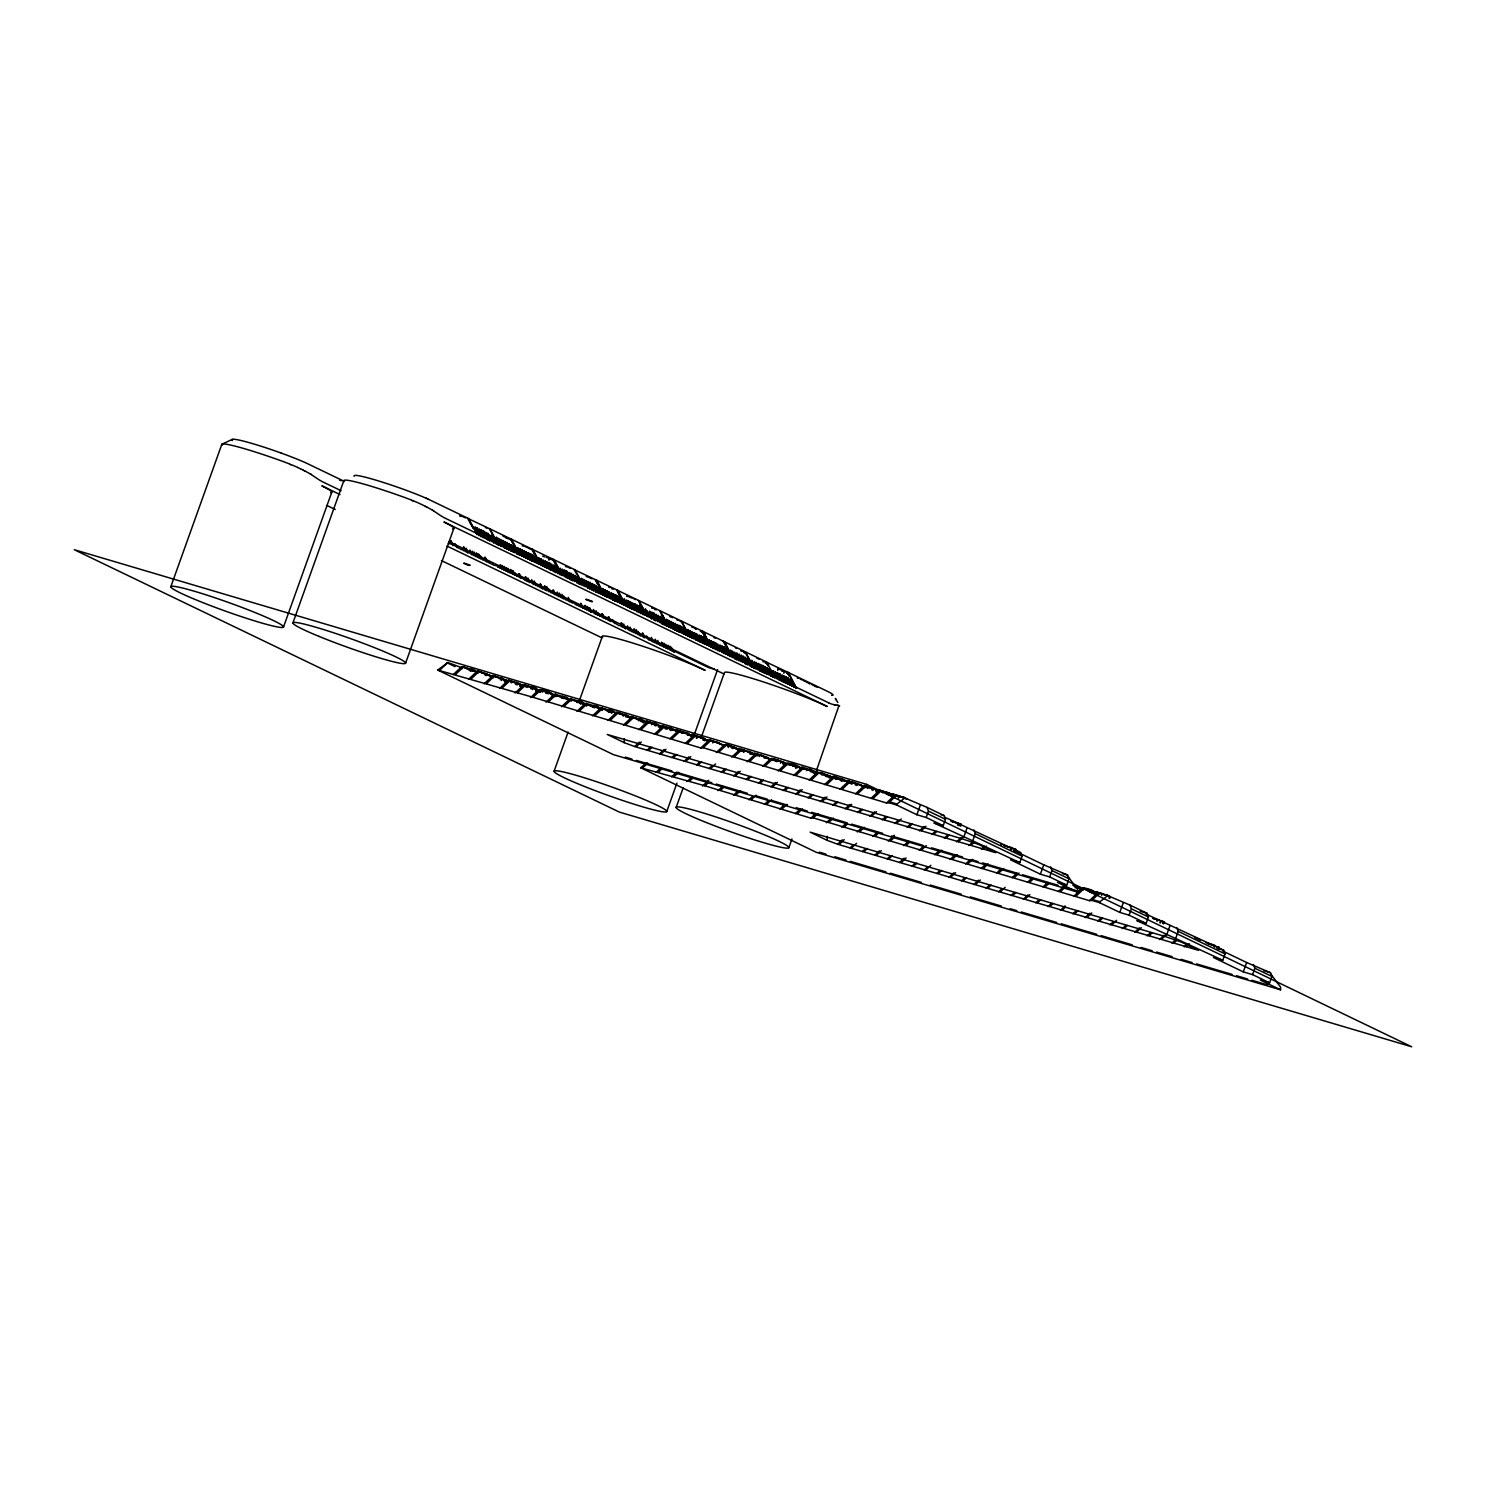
<?xml version="1.0" encoding="UTF-8"?>
<svg xmlns="http://www.w3.org/2000/svg" width="1486" height="1486" viewBox="0 0 1486 1486"><rect width="100%" height="100%" fill="white"/><g stroke="black" fill="none" stroke-linecap="round" stroke-linejoin="round"><path stroke-width="1.5" d="M624.269 742.666L607.235 734.455L961.999 838.754L978.624 844.457L995.676 852.667L634.708 746.548L624.269 742.666L624.324 738.635M827.182 840.352L810.149 832.141L1164.913 936.44L1181.556 942.143L1198.589 950.353L837.64 844.234L827.182 840.352L827.256 836.321M170.834 586.71L221.786 444.425M283.473 627.111A59.83 4.588 19.7 0 0 201.13 593.285A59.83 4.588 19.7 0 0 196.914 600.214A59.83 4.588 19.7 0 0 283.473 627.111L331.768 492.237M292.928 622.875L343.86 480.591M405.585 663.183L453.843 528.403M450.778 540.793L452.951 545.659L451.205 540.997M453.286 544.712L461.477 549.746L461.812 548.817L463.613 550.767L465.638 550.656L465.731 551.808L463.985 547.145M466.065 550.86L467.867 552.829L466.102 548.167M428.042 499.092L428.544 499.333A36.779 2.823 19.7 0 1 430.067 500.058L468.647 518.614L477.099 534.663L477.006 533.511L445.28 518.242A48.481 14.117 50.1 0 1 437.571 513.543L433.243 510.682M474.963 527.084L478.808 535.48L479.569 534.756C479.867 532.118 472.845 526.471 475.39 527.289M469.947 550.006L472.121 554.872L468.201 551.882M480.925 536.502L477.08 528.124L480.925 536.502L481.687 535.777L477.08 528.124M472.492 551.232L474.257 555.894L472.455 553.944M474.201 552.068L475.947 556.711L478.418 556.804L478.511 557.956L476.765 553.294M483.823 536.799L483.061 537.523L479.216 529.146L485.606 538.749L481.353 530.168L484.083 536.576M478.455 554.111L480.647 558.977L478.882 554.315M487.315 539.585L483.47 531.189L487.315 539.585L488.077 538.842L483.47 531.189M480.981 558.03L487.018 562.042L485.272 557.38M490.213 539.864L489.451 540.607L485.606 532.211L491.569 541.628L492.33 540.904C492.646 538.266 485.625 532.62 488.151 533.455M489.693 534.96L494.132 542.854L492.33 540.904M496.175 542.743L496.268 543.876L491.996 535.294L496.175 542.743L494.466 541.926M489.34 528.775L498.386 544.916L489.934 528.867L467.607 518.317L473.272 528.403M496.25 537.338L500.522 545.938L496.25 537.338L497.884 541.777M498.386 538.359L502.212 546.755L502.974 546.031C503.29 543.393 496.268 537.746 498.794 538.564M505.11 547.052L504.348 547.777L500.503 539.399L506.485 548.798L507.246 548.074C507.543 545.436 500.522 539.789 503.067 540.625M462.48 668.607C459.453 662.886 469.65 672.081 474.294 670.892M509.364 549.096L508.602 549.82L504.757 541.443L511.165 551.065L506.893 542.464L508.528 546.904M500.169 564.569L501.934 569.231L501.841 568.079L499.798 568.209L498.014 566.24L497.68 567.169L497.587 566.036L492.98 564.921L493.315 563.993L491.29 564.104L489.488 562.135L489.154 563.083L487.371 561.114M501.878 565.386L504.07 570.252L502.305 565.59M475.334 673.269C479.105 669.146 465.694 667.548 470.208 670.892M504.014 566.407L506.187 571.274L504.441 566.612M513.209 550.935L513.302 552.086L509.029 543.486L513.209 550.935L511.5 550.117M470.765 671.078L471.433 669.202M511.147 544.526L514.992 552.903L515.753 552.179C516.069 549.541 509.048 543.895 511.574 544.73M506.559 567.633L508.323 572.296L506.522 570.345M508.268 568.451L510.014 573.113L512.484 573.206L512.577 574.358L510.831 569.695M517.89 553.201L517.128 553.925L513.283 545.548L519.673 555.151L511.667 539.325L510.2 538.805L519.598 554.018M477.953 673.195L478.622 671.319L477.192 670.892L491.495 675.981L478.622 671.319M512.521 570.513L514.713 575.379L512.949 570.717M520.007 554.222L521.809 556.191L517.537 547.591L519.171 552.03M519.673 548.613L523.945 557.213L520.1 548.817L519.078 549.114M515.048 574.432L521.103 578.444L519.338 573.782M521.79 549.634L526.063 558.234L521.79 549.634L523.425 554.074M485.272 673.288L485.235 675.331M528.106 558.123L528.199 559.256L523.926 550.674L528.106 558.123L526.397 557.306M486.238 675.647L486.906 673.79M530.242 559.145L530.335 560.278L526.063 551.696L530.242 559.145L528.533 558.327M532.787 560.371L532.025 561.095L528.18 552.718L534.588 562.34L530.316 553.739L533.047 560.148M525.301 576.661L527.474 581.528L525.728 576.865M493.426 677.765L494.095 675.907L492.572 675.443L506.967 680.569L500.745 677.857L500.299 679.808M527.864 577.887L529.61 582.549L527.809 580.58M532.452 554.761L536.297 563.157L537.059 562.414C537.356 559.795 530.335 554.129 532.88 554.965M537.059 562.414L538.842 564.383L533.994 556.284M511.667 539.325L532.527 549.374L540.978 565.404L532.954 549.579L531.486 549.058L536.446 557.343M531.691 579.726L533.864 584.592L529.945 581.62M501.506 680.477L502.509 678.433M543.43 565.497L542.669 566.222L538.824 557.844L544.805 567.243L545.566 566.519C545.864 563.881 538.861 558.234 541.387 559.07M534.254 580.97L536 585.633L534.198 583.664M504.571 681.944L505.24 680.068M548.984 560.259L548.798 558.142M547.368 568.488L543.096 559.888M540.625 584.035L542.39 588.697L540.198 583.831M545.213 560.909L549.486 569.51L545.213 560.909L548.39 567.541M551.956 569.602L551.195 570.327L547.35 561.949L553.331 571.348L554.092 570.624C554.389 567.986 547.368 562.34 549.913 563.175M544.47 585.893L546.644 590.759L544.898 586.097M546.588 586.914L548.78 591.781L547.015 587.119M515.456 684.322L516.218 682.445L522.44 685.157L508.045 680.049L517.667 683.188L516.181 682.464M551.603 563.993L555.875 572.574L554.092 570.624M516.998 685.065L517.852 682.947M549.114 590.834L555.17 594.846L553.405 590.183M557.919 572.463L558.012 573.615L553.739 565.014L557.919 572.463L556.21 571.646M555.875 566.036L560.129 574.636L555.875 566.036L557.491 570.475M520.044 686.513L520.732 684.656M532.954 549.579L553.814 559.609L562.265 575.658L554.241 559.813L552.792 559.312L558.439 569.398M560.129 568.098L564.401 576.679M557.231 592.041L558.996 596.703L561.467 596.778L561.541 597.929L559.368 593.063M566.853 576.772L566.092 577.497L562.247 569.119L568.228 578.518L568.989 577.794C569.287 575.156 562.284 569.51 564.81 570.345M530.948 688.891C531.486 684.935 541.127 689.244 535.536 691.101M570.364 579.559L566.519 571.163L570.364 579.559L571.126 578.816L566.519 571.163M561.931 594.289L563.677 598.951L561.894 596.982M532.471 689.634L533.325 687.535M569.064 572.389L572.909 580.785L571.126 578.816M564.011 598.022L570.067 602.016L568.321 597.372M570.773 573.225L574.618 581.602L575.379 580.877C575.676 578.24 568.674 572.593 571.2 573.429M577.088 581.695L577.162 582.828L572.909 574.246L577.088 581.695L575.379 580.877M540.142 691.677C534.013 686.253 557.38 693.293 552.012 696.005M539.845 692.123L540.514 690.247M540.402 691.993L540.644 689.69M575.026 575.268L579.299 583.849L574.45 575.751M581.435 584.89L577.162 576.289M554.241 559.813L575.101 569.862L583.552 585.911L581.769 583.942M546.421 693.479L547.164 691.622L553.331 694.278M581.416 578.351L585.261 586.729L586.023 586.004C586.32 583.366 579.317 577.72 581.843 578.556M548.13 693.981L548.798 692.123M587.732 586.821L587.824 587.954L583.552 579.373L587.732 586.821L586.023 586.004M580.654 603.316L582.846 608.183L581.082 603.52M589.849 587.843L589.942 588.976L585.67 580.394L589.849 587.843L588.159 587.026M591.985 588.865L592.078 590.016L587.806 581.416L591.985 588.865L590.276 588.047M553.962 696.823L554.631 694.946L550.786 694.315M555.523 696.191C557.863 693.758 552.532 693.405 555.801 694.761M584.927 605.359L587.1 610.226L585.354 605.564M555.875 696.581L556.191 694.315M593.787 590.834L589.942 582.438L593.787 590.834L594.53 590.091L589.942 582.438M587.044 606.381L589.236 611.248L587.472 606.585M596.666 591.131L595.905 591.855L592.06 583.459L598.468 593.081L594.623 584.704L593.601 584.982L598.468 593.081M589.608 607.607L591.354 612.269L589.57 610.319M561.894 698.067C563.974 692.717 578.314 705.441 556.135 694.872M596.313 585.521L600.585 594.103L598.802 592.152M563.603 698.569L564.271 696.693M602.629 593.991L602.722 595.124L598.449 586.543L602.629 593.991L600.92 593.174M593.434 609.464L595.626 614.331L591.688 611.34M595.997 610.69L597.744 615.353L595.96 613.384M597.632 583.849L595.366 579.819L596.833 580.32L604.858 596.165L596.406 580.116L574.079 569.565L580.172 579.856M606.548 596.982L602.703 588.586L606.548 596.982L607.31 596.239L602.703 588.586M598.078 614.405L604.133 618.417L602.387 613.755M570.995 699.219C568.655 696.618 573.466 701.559 569.379 700.259M571.367 701.151L571.478 698.81M604.839 589.608L609.111 598.208M606.975 590.648L610.82 599.025L611.582 598.301C611.879 595.663 604.858 590.016 607.403 590.852M609.093 591.669L613.365 600.251L608.517 592.152M577.367 702.655C577.348 698.754 586.673 702.581 583.738 705.72M554.092 771.215L568.116 732.078M579.02 701.633L602.369 636.417M615.836 600.344L615.074 601.068L611.229 592.691L617.619 602.313L613.365 593.713L616.096 600.121M579.224 703.212L579.763 701.281M608.35 616.634L610.523 621.501L608.777 616.839M580.506 704.16L581.175 702.302L571.46 699.404M615.483 594.734L619.755 603.335M621.798 603.223L621.891 604.356L617.619 595.775L621.798 603.223L620.089 602.387M610.857 620.572L619.03 625.606L621.074 625.476L621.167 626.628L623.21 626.516L623.303 627.649L621.538 622.987M586.283 705.274C584.054 699.442 589.44 708.432 594.734 706.314M586.264 705.869L586.933 703.992M586.84 705.739L586.951 703.398M623.916 604.245L624.009 605.378L619.736 596.796L623.916 604.245L622.225 603.427M626.052 605.266L626.145 606.399L618.12 590.574L616.671 590.053L626.052 605.266L624.343 604.449M628.615 606.492L627.854 607.235L624.009 598.839L630.398 608.461L626.553 600.065L630.305 607.31M592.84 707.225C592.673 703.38 602.034 707.113 599.137 709.936M595.236 705.869L594.697 707.8L593.564 707.41M632.107 609.279L628.262 600.883L632.107 609.279L632.869 608.554L628.262 600.883M623.637 626.72L625.42 628.671L623.674 624.009M632.014 606.362L630.398 601.923L634.652 610.505L632.869 608.554M636.695 610.393L636.788 611.526L632.516 602.945L636.695 610.393L634.986 609.576M627.501 625.866L629.692 630.733L625.755 627.742M601.756 709.862L602.424 707.986L601.161 708.005M602.313 710.327L602.536 708.023M638.497 612.343L634.652 603.966L638.497 612.343L639.259 611.619L634.652 603.966M630.064 627.092L631.81 631.754L630.027 629.785M636.77 604.988L641.042 613.588L636.194 605.489M633.89 628.931L636.082 633.798L634.318 629.135M638.906 606.009L643.178 614.61L638.906 606.009L641.636 612.436M608.313 711.813C608.071 708.079 617.674 711.441 614.61 714.525M610.17 712.388L610.709 710.457M636.027 629.953L638.2 634.819L636.454 630.157M641.042 607.05L644.887 615.427L645.648 614.702C645.946 612.065 638.924 606.418 641.469 607.254M611.452 713.336L612.121 711.46L614.572 712.481M642.844 633.24L644.59 637.903L638.534 633.89M618.12 590.574L638.98 600.623L647.432 616.653L638.386 600.511M645.295 609.093L649.141 617.47L649.902 616.746C650.199 614.108 643.197 608.461 645.723 609.297M647.264 610.802L651.685 618.715L649.902 616.746M653.729 618.585L653.821 619.736L649.549 611.136L653.729 618.585L652.02 617.767M656.292 619.829L655.53 620.554L651.685 612.158L658.075 621.78L653.803 613.198L655.437 617.637M644.924 636.955L653.116 642.008L651.351 637.345M623.303 716.196C622.653 711.367 633.352 718.871 626.145 715.918M625.643 714.822L625.903 717.088M660.118 621.668L660.211 622.801L655.939 614.22L660.118 621.668L658.409 620.851M658.075 615.241L662.347 623.841L660.546 621.872M655.177 639.184L656.942 643.847L659.413 643.94L659.487 645.073L657.741 640.41M664.799 623.916L664.038 624.659L660.193 616.263L666.601 625.885L662.756 617.489L661.734 617.786L666.174 625.68M639.407 600.827L660.286 610.876L668.719 626.906L659.673 610.765M661.567 642.268L663.759 647.116L661.994 642.472M666.582 619.346L670.427 627.724L671.189 626.999C671.486 624.361 664.483 618.715 667.01 619.551M638.776 720.784C638.088 715.936 648.88 723.459 641.618 720.487M663.703 643.289L665.877 648.156L664.131 643.494M668.719 620.368L672.564 628.745L673.325 628.021C673.622 625.383 666.62 619.736 669.146 620.572M640.837 721.434L641.116 719.41M665.839 644.311L667.585 648.973L670.056 649.066L670.149 650.199L668.384 645.537M670.836 621.389L675.108 629.99L670.26 621.872M677.579 630.064L676.817 630.807L672.972 622.411L679.381 632.033L675.108 623.433L679.381 632.033M670.093 646.354L672.266 651.221L670.52 646.559M677.226 624.473L681.498 633.055L677.653 624.677L676.65 624.956M672.601 650.292L673.975 652.038L674.737 651.314L706.463 666.582A48.499 14.117 50.2 0 0 712.667 668.607L714.357 668.811M679.362 625.495L683.634 634.076L679.362 625.495L680.997 629.934M651.555 724.778C652.335 719.113 663.053 728.902 655.103 723.775M685.678 633.965L685.77 635.116L681.498 626.516L685.678 633.965L683.969 633.147M687.795 634.986L687.888 636.138L683.616 627.538L687.795 634.986L686.105 634.169M680.96 621.018L690.024 637.16L681.572 621.111L660.713 611.08M687.888 629.6L692.142 638.181L687.888 629.6L690.619 636.008M690.006 630.621L693.851 638.999L694.612 638.274C694.909 635.636 687.907 629.99 690.433 630.826M694.612 638.274L696.414 640.225L692.142 631.643M694.259 632.664L698.104 641.06L698.866 640.317C699.182 637.68 692.16 632.033 694.686 632.869M667.028 729.366C665.914 724.276 676.446 731.056 672.359 729.31M701.002 641.339L700.24 642.082L696.395 633.686L702.804 643.308L698.959 634.931L702.711 642.175M705.256 643.401L704.494 644.125L700.649 635.748L707.057 645.351L702.785 636.77L705.943 643.382M709.101 645.24L709.175 646.391L704.921 637.791L709.101 645.24L707.392 644.422M682 621.315L702.859 631.364L711.311 647.413L703.287 631.569L701.838 631.067L705.218 637.122M713.447 648.435L709.175 639.834L713.447 648.435L711.645 646.466M715.472 648.323L715.565 649.456L711.292 640.875L715.472 648.323L713.782 647.487M713.429 641.896L717.701 650.478L713.429 641.896L715.063 646.336M687.368 735.254C692.643 732.282 685.622 734.716 681.294 732.208M715.565 642.918L719.41 651.295L720.171 650.571C720.469 647.933 713.447 642.286 715.992 643.122M717.682 643.94L721.955 652.54M666.731 811.597A59.83 4.588 19.7 0 0 584.388 777.791A59.83 4.588 19.7 0 0 580.172 784.719A59.83 4.588 19.7 0 0 666.731 811.597L676.929 783.141M693.349 737.279L717.589 669.592M724.425 652.614L723.663 653.357L719.818 644.961L725.8 654.379L726.543 653.654C726.858 651.017 719.837 645.37 722.382 646.206M696.432 738.468L697.101 736.592L705.367 738.839L691.714 734.381L697.101 736.592M727.917 655.4L724.072 647.023L727.917 655.4L728.679 654.676L724.072 647.023M730.053 656.422L726.208 648.045L730.48 656.626L728.679 654.676M676.186 807.362L683.188 787.803M701.095 737.799L724.444 672.582A59.83 4.588 19.7 0 1 763.804 682.055A59.83 4.588 19.7 0 1 827.2 706.482L443.942 521.995A59.83 4.588 19.7 0 1 452.543 528.867M703.287 631.569L724.146 641.618L732.598 657.666L724.574 641.822L723.125 641.32L728.084 649.586M702.841 739.842L703.51 737.966M734.641 657.536L734.734 658.688L730.462 650.088L734.641 657.536L732.932 656.719M732.598 651.109L736.87 659.71L732.004 651.611M738.988 660.731L734.716 652.15M738.486 657.611L736.852 653.171L741.124 661.753L739.322 659.803M712.797 742.944L713.466 741.068L715.713 742.238M738.988 654.193L742.833 662.57L743.594 661.846C743.892 659.208 736.87 653.561 739.415 654.397M741.105 655.215L745.378 663.815L741.533 655.419L740.53 655.697M743.241 656.236L747.087 664.632L747.848 663.889C748.145 661.27 741.142 655.605 743.669 656.44M745.378 657.258L749.631 665.858M751.34 666.675L747.495 658.298L751.34 666.675L752.102 665.951L747.495 658.298M744.839 651.76L753.904 667.901L745.452 651.871L724.574 641.822M751.749 660.341L755.594 668.719L756.355 667.994C756.671 665.356 749.65 659.71 752.176 660.546M728.27 747.532L728.939 745.656L726.84 745.21M754.312 661.567L758.157 669.963L756.355 667.994M760.628 670.037L759.866 670.78L756.021 662.385L762.411 672.006L758.566 663.629L757.563 663.908L761.984 671.802M764.881 672.099L764.12 672.824L760.275 664.446L766.665 674.05L762.411 665.468L765.141 671.876M764.528 666.49L768.373 674.885L769.135 674.142C769.432 671.505 762.429 665.858 764.956 666.694M743.464 752.065L744.133 750.189L738.691 748.405M766.665 667.511L770.937 676.111L767.092 667.716L766.07 668.013M743.873 751.953C748.405 748.257 758.863 757.34 747.792 751.805M773.389 676.204L772.627 676.929L768.782 668.533L775.19 678.155L766.739 662.124L745.879 652.075M777.698 670.353L778.125 668.403M773.054 670.595L777.327 679.176M779.351 679.065L779.444 680.216L775.172 671.616L779.351 679.065L777.661 678.248M783.828 673.344L784.014 671.319M777.308 672.638L781.153 681.034L781.915 680.291C782.212 677.672 775.209 672.006 777.735 672.842M784.032 681.312L783.289 682.055L779.444 673.66L785.834 683.281L781.989 674.904L785.741 682.148M759.346 756.523L760.015 754.665L768.541 757.916L766.479 757.47M788.304 683.374L787.543 684.099L783.698 675.721L790.088 685.325L786.243 676.947L785.24 677.226L789.66 685.12M789.586 682.204L787.951 677.765L792.224 686.365L790.422 684.396M794.267 686.235L794.36 687.386L790.088 678.786L794.267 686.235L792.558 685.418M789.27 676.093L787.004 672.062L788.453 672.564L796.477 688.408L788.026 672.359L765.717 661.809L767.965 665.839M780.466 763.265L781.134 761.408L771.513 758.417L784.887 762.801L784.218 764.658M782.732 763.953L783.419 762.077L781.134 761.408M795.623 768.058L796.292 766.182C771.178 760.312 803.164 763.804 799.691 769.246M795.939 767.853L796.607 765.977M801.957 769.116C801.623 764.436 800.694 768.541 806.081 769.098M806.545 770.584L807.214 768.708L802.737 767.296M788.806 847.763A59.83 4.588 19.7 0 0 706.463 813.938A59.83 4.588 19.7 0 0 702.265 820.885A59.83 4.588 19.7 0 0 788.806 847.763L791.982 838.958M816.204 771.253L838.866 705.887M817.43 773.704C816.668 768.949 816.52 773.147 821.554 773.686M822.018 775.172C824.916 773.129 818.767 772.051 822.445 773.574M833.256 778.404C830.191 772.479 840.909 781.023 845.645 780.893M841.912 780.949L842.283 778.961L833.925 776.528M841.67 781.19L842.339 779.314M846.816 783.308L847.484 781.432L842.283 778.961M848.729 782.992C848.822 778.757 865.205 787.116 861.118 785.481M857.756 783.549L857.088 785.407L855.174 784.868M864.815 787.766L865.502 785.89L864.072 785.462L878.356 790.571L865.688 785.983M872.133 787.859L871.706 789.79M872.914 790.478L873.787 788.36M875.978 791.945L876.647 790.069M886.863 794.304L887.606 792.447L893.829 795.159L879.433 790.05L889.055 793.19L887.532 792.447M888.387 795.047L889.26 792.948M891.451 796.515L892.12 794.657M898.213 797.889L898.881 796.013L901.055 797.035M898.621 797.778L899.29 795.902L904.547 797.741M943.201 825.696L926.168 817.486L916.881 814.737L896.652 805.003L896.987 804.056L904.807 797.945L927.041 807.4L944.074 815.591L945.486 819.325L943.201 825.696L933.914 822.947L1019.86 862.586L1022.127 856.215L1020.733 852.5L945.226 817.411M916.881 814.737L920.243 805.375M926.168 817.486L928.453 811.115L927.041 807.4M950.594 820.996L958.117 823.17L957.448 825.027L959.213 825.566M959.38 825.622L960.049 823.746L958.117 823.17M960.643 826.216L961.312 824.358L960.049 823.746M963.727 837.287L967.089 827.925M973.014 840.036L975.299 833.665L973.887 829.95M1011.037 849.323L1011.706 847.466L1006.858 846.481M1011.093 849.639L1011.762 847.763L1016.09 849.546L1015.477 851.441M1013.916 850.976L1014.436 849.045M1043.729 864.833L1067.58 875.05L1068.973 878.765L1066.707 885.136L1049.673 876.944L1040.386 874.195L1043.729 864.833L1015.904 851.441M1049.673 876.944L1051.939 870.573L1050.546 866.84M1072.743 885.173L1076.496 886.288C1073.171 883.557 1079.059 888.349 1075.028 887.606M652.465 723.236L553.758 694.872L540.7 690.024L538.285 690.303L525.227 685.436L522.812 685.715L509.735 680.867L507.339 681.127L494.262 676.279L491.847 676.539L478.789 671.691L476.374 671.969L463.316 667.103L460.901 667.381L447.843 662.533L437.738 670.056L613.402 754.628L1077.647 892.12L1077.684 889.427L1067.895 876.461M1080.601 890.133L1081.288 888.256L1076.7 886.046M1083.22 890.04C1078.706 885.247 1098.173 890.671 1096.092 894.721M1089.777 891.99L1090.538 890.133L1096.761 892.845M1091.3 892.733L1091.987 890.876L1090.445 890.133M1091.504 892.51L1092.173 890.634M1094.365 894.2L1095.033 892.324M1101.553 895.464L1102.222 893.588L1106.271 895.352M1146.133 923.382L1129.081 915.172L1119.812 912.423L1099.584 902.689L1099.919 901.742L1107.72 895.631L1129.973 905.085L1147.006 913.277L1148.399 917.011L1146.133 923.382L1136.846 920.614L1222.774 960.272L1225.058 953.901L1223.647 950.186L1146.152 914.131M1119.812 912.423L1123.156 903.061M1129.081 915.172L1131.366 908.8L1129.973 905.085M1156.962 921.376L1157.631 919.5M1160.083 922.88L1160.752 921.004M1160.362 922.713L1161.03 920.837L1152.82 918.292L1154.343 919.072M1162.758 923.493L1162.962 921.431L1161.03 920.837M1163.557 923.902L1164.225 922.026L1162.962 921.431M1166.64 934.973L1170.002 925.611M1175.928 937.722L1178.212 931.35L1176.801 927.635M1214.433 947.214L1214.619 945.152L1207.375 943.016M1218.39 949.127L1219.059 947.269L1210.347 944.632M1246.661 962.519L1270.493 972.736L1271.905 976.451L1269.62 982.822L1252.587 974.63L1243.299 971.881L1246.661 962.519L1222.811 951.04M1252.587 974.63L1254.871 968.259L1253.46 964.525M646.707 762.801L640.652 767.742L816.316 852.314L1280.56 989.806L1280.598 987.113L1270.809 974.147M437.738 670.056L532.991 697.287L700.798 747.978L703.212 747.718L886.51 802.979L888.925 802.7L896.411 795.456L904.807 797.945M640.652 767.742L704.958 785.815L810.873 818.173L813.288 817.894L1089.424 900.665L1091.838 900.386L1099.343 893.142L1074.192 886.046M440.153 669.796L447.843 662.533M453.211 674.644L460.901 667.381M455.626 674.384L463.316 667.103M468.684 679.232L476.374 671.969M471.099 678.953L478.789 671.691M484.157 683.82L491.847 676.539M486.572 683.541L494.262 676.279M499.63 688.389L507.339 681.127M502.045 688.129L509.735 680.867M515.103 692.978L522.812 685.715M517.518 692.717L525.227 685.436M530.576 697.566L538.285 690.303M532.991 697.287L540.7 690.024M546.049 702.154L553.758 694.872M548.464 701.875L556.173 694.612M561.541 706.723L569.231 699.46M563.937 706.463L571.646 699.2M577.014 711.311L584.704 704.048M579.429 711.051L587.119 703.77M592.487 715.899L600.177 708.636M594.902 715.62L602.592 708.358M607.96 720.487L615.65 713.206M610.375 720.208L618.065 712.946M623.433 725.057L631.123 717.794M625.847 724.796L633.538 717.534M638.906 729.645L646.596 722.382M641.32 729.385L649.01 722.103L662.087 726.97L664.502 726.691L677.56 731.539L679.975 731.279L693.033 736.127L695.448 735.867L708.506 740.715L710.921 740.437L723.979 745.303L726.394 745.025L739.452 749.873L741.867 749.613L754.925 754.461L757.34 754.182L770.398 759.049L772.813 758.77L785.871 763.637L896.411 795.456M634.708 746.548L639.333 742.183M636.64 746.325L641.265 741.978M654.379 734.233L662.087 726.97M656.793 733.954L664.502 726.691M647.097 750.207L650.181 747.309M649.029 750.003L652.113 747.087M669.852 738.821L677.56 731.539M672.266 738.542L679.975 731.279M643.066 767.482L647.692 763.117M659.468 753.885L664.093 749.52M661.4 753.662L666.025 749.297M685.325 743.39L693.033 736.127M656.125 772.33L660.75 767.965M671.858 757.544L674.941 754.647M687.739 743.13L695.448 735.867M673.79 757.34L676.873 754.424M658.539 772.07L661.623 769.154M684.229 761.222L688.854 756.857M686.16 760.999L690.786 756.634M700.798 747.978L708.506 740.715M671.598 776.918L676.223 772.553M703.212 747.718L710.921 740.437M674.012 776.639L678.638 772.293M696.618 764.881L699.702 761.965M698.55 764.658L701.633 761.761M716.289 752.566L723.979 745.303M687.071 781.506L691.696 777.141M718.704 752.288L726.394 745.025M689.485 781.227L692.569 778.33M708.989 768.541L712.073 765.643M710.921 768.336L715.546 763.971M731.762 757.154L739.452 749.873M702.544 786.075L708.711 780.261M734.177 756.876L741.867 749.613M704.958 785.815L708.042 782.899M721.379 772.218L724.462 769.302M723.31 771.996L726.394 769.098M747.235 761.724L754.925 754.461M718.035 790.663L722.642 786.298M733.75 775.878L738.375 771.513M749.65 761.464L757.34 754.182M720.45 790.403L723.515 787.487M735.681 775.655L740.307 771.308M746.139 779.556L749.223 776.639M748.071 779.333L751.154 776.416M762.708 766.312L770.398 759.049M733.508 795.251L738.115 790.886M765.123 766.052L772.813 758.77M735.923 794.973L740.53 790.626M758.51 783.215L761.594 780.299M760.442 782.992L763.525 780.094M778.181 770.9L785.871 763.637M748.981 799.84L752.065 796.923M780.596 770.621L788.286 763.358M751.396 799.561L756.002 795.196M770.9 786.874L775.506 782.528M772.831 786.67L777.438 782.305M793.654 775.488L801.363 768.206M764.454 804.409L769.079 800.062M796.069 775.209L803.759 767.946M766.869 804.149L771.494 799.784M783.271 790.552L786.354 787.636M785.202 790.329L788.286 787.431M809.127 780.057L816.836 772.794M779.927 808.997L784.552 804.632M795.66 794.211L800.267 789.846M811.542 779.797L819.25 772.516L821.572 773.389M797.592 793.988L802.199 789.642M782.342 808.737L786.967 804.372M808.031 797.889L811.115 794.973M809.963 797.666L813.046 794.75M824.6 784.645L832.309 777.382M795.4 813.585L800.025 809.22M827.015 784.385L834.723 777.104M797.815 813.306L802.44 808.941M820.421 801.548L825.027 797.183M822.352 801.325L826.959 796.96M840.073 789.233L847.782 781.97M810.873 818.173L815.498 813.808M842.488 788.955L850.196 781.692M813.288 817.894L817.913 813.529M832.792 805.208L835.875 802.31M834.723 805.003L837.807 802.087M855.564 793.821L863.255 786.54L861.88 786.205M826.346 822.742L830.971 818.396M857.961 793.543L865.669 786.28M828.761 822.482L833.386 818.117M845.181 808.886L849.788 804.52M847.113 808.663L851.719 804.298M871.037 798.391L878.728 791.128M841.819 827.33L846.444 822.965M857.552 812.545L860.635 809.647M873.452 798.131L881.142 790.849M859.484 812.322L862.567 809.424M844.234 827.07L847.317 824.154M837.64 844.234L842.265 839.869M839.571 844.011L844.197 839.646M869.942 816.223L874.548 811.858M871.873 816L876.48 811.635M886.51 802.979L894.2 795.716M857.311 831.919L861.917 827.553M859.725 831.64L864.332 827.275M850.011 847.893L853.094 844.995M851.942 847.689L856.568 843.324M882.312 819.882L885.396 816.966M884.244 819.659L887.328 816.761M872.784 836.507L877.39 832.141M875.198 836.228L878.263 833.312M862.4 851.571L865.484 848.655M864.332 851.348L867.415 848.45M894.702 823.541L897.767 820.644M896.634 823.337L901.24 818.972M888.256 841.076L894.405 835.262M874.771 855.23L879.396 850.865M890.671 840.816L893.736 837.9M876.703 855.007L881.328 850.661M907.073 827.219L910.156 824.303M909.005 826.996L912.088 824.098M887.161 858.908L890.244 855.992M889.092 858.685L892.176 855.769M903.729 845.664L908.355 841.299M919.462 830.878L924.069 826.513M906.144 845.385L909.228 842.488M921.394 830.655L926.001 826.309M899.532 862.567L904.157 858.202M901.463 862.344L906.088 857.979M931.833 834.538L934.917 831.64M933.765 834.333L936.849 831.417M919.202 850.252L923.828 845.887M921.617 849.973L926.242 845.608M911.921 866.227L915.005 863.329M913.853 866.022L916.936 863.106M944.223 838.215L947.288 835.299M946.155 837.993L949.22 835.095M934.675 854.84L937.759 851.924M937.09 854.561L941.715 850.196M924.292 869.904L927.375 866.988M926.224 869.681L930.849 865.316M956.594 841.875L961.219 837.528M958.526 841.67L963.151 837.305M950.148 859.41L954.774 855.063M936.682 873.564L939.765 870.666M952.563 859.149L957.188 854.784M938.613 873.341L941.678 870.443M968.983 845.553L972.048 842.636M970.915 845.33L973.98 842.432M949.052 877.223L953.678 872.876M950.984 877.019L955.609 872.654M965.621 863.998L970.247 859.632M981.354 849.212L984.438 846.314M983.286 848.989L986.37 846.091M968.036 863.719L972.661 859.372M961.442 880.901L964.507 877.985M963.374 880.678L966.439 877.78M981.094 868.586L985.72 864.22M983.509 868.307L988.134 863.942M973.813 884.56L978.438 880.214M975.745 884.356L980.37 879.991M996.567 873.174L1001.192 868.808M998.982 872.895L1003.607 868.53M986.202 888.238L989.267 885.322M988.134 888.015L991.199 885.099M1012.059 877.743L1016.665 873.396M998.573 891.897L1001.657 889M1014.474 877.483L1019.08 873.118M1000.505 891.674L1005.13 887.328M1010.963 895.556L1014.028 892.659M1012.895 895.352L1015.96 892.436M1027.532 882.331L1032.138 877.966M1029.947 882.052L1033.011 879.155M1023.334 899.234L1027.959 894.869M1025.266 899.011L1029.891 894.646M1043.005 886.919L1047.611 882.554M1045.42 886.64L1048.503 883.743M1035.723 902.894L1038.788 899.996M1037.655 902.689L1040.72 899.773M1058.478 891.507L1064.626 885.675M1060.893 891.228L1063.976 888.312M1048.094 906.571L1051.178 903.655M1050.026 906.349L1053.11 903.432M1073.951 896.077L1081.641 888.814M1060.484 910.231L1065.091 905.866M1076.366 895.817L1084.056 888.535M1062.416 910.008L1065.481 907.11M1072.855 913.89L1075.938 910.992M1074.787 913.686L1077.87 910.769M1089.424 900.665L1097.132 893.402M1085.244 917.568L1089.851 913.203M1087.176 917.345L1091.783 912.98M1097.615 921.227L1100.699 918.329M1099.547 921.023L1102.631 918.107M1110.005 924.905L1113.07 921.989M1111.937 924.682L1116.543 920.317M1122.376 928.564L1125.459 925.667M1124.308 928.341L1127.391 925.444M1134.747 932.224L1139.372 927.877M1136.679 932.019L1141.304 927.654M1147.136 935.901L1150.22 932.985M1149.068 935.678L1152.152 932.781M1159.507 939.561L1164.132 935.196M1161.439 939.356L1166.064 934.991M1171.897 943.238L1174.98 940.322M1173.829 943.016L1176.912 940.099M1184.268 946.898L1187.351 943.981M1186.199 946.675L1189.283 943.777M477.508 528.329L476.504 528.607M479.644 529.35L483.489 537.728M480.758 530.651L481.761 530.372M482.894 531.672L483.897 531.394M495.655 537.839L496.677 537.542M505.184 541.647L509.029 550.024M506.317 542.947L507.32 542.669M516.961 548.074L517.537 547.591M521.215 550.136L522.218 549.839M528.607 552.922L532.452 561.299M529.722 554.222L530.743 553.944M555.281 566.538L556.284 566.24M565.925 571.664L566.946 571.367M589.348 582.939L590.369 582.642M592.487 583.664L596.332 592.06M602.127 589.088L603.13 588.79M605.266 589.831L604.245 590.109M612.771 594.214L613.365 593.713M615.91 594.939L614.907 595.236M627.668 601.384L628.689 601.106M635.079 604.17L634.058 604.449M637.197 605.192L641.042 613.588M638.33 606.511L639.333 606.214M652.113 612.381L655.958 620.758M653.227 613.681L654.23 613.402M662.756 617.489L666.601 625.885M671.263 621.594L675.108 629.99M678.768 625.977L679.789 625.699M687.294 630.083L688.297 629.804M701.076 635.952L704.921 644.33M712.853 642.379L713.856 642.101M723.496 647.506L724.499 647.227M736.257 653.654L736.852 653.171M746.919 658.781L747.922 658.502M758.566 663.629L757.563 663.908M760.702 664.651L764.547 673.028M761.816 665.951L762.82 665.672M773.482 670.799L772.46 671.078M779.853 673.864L783.698 682.26M785.24 677.226L786.243 676.947M222.027 444.184L232.262 439.373M641.915 720.208L639.519 718.945M637.568 719.744L639.277 719.986M823.263 774.745L824.971 774.986M1088.086 890.764L1089.795 891.006M832.476 695.281L832.383 695.281A41.255 3.158 19.7 0 1 831.677 695.299L831.658 695.299M535.852 689.82L538.768 690.228M653.153 608.201L652.335 608.145A55.892 4.291 19.7 0 1 651.63 608.09M723.849 746.158L725.354 746.418M812.118 770.621L810.929 769.897M599.731 708.06L596.648 706.872M907.203 799.096L902.151 796.719L905.067 797.685M1081.214 888.256L1074.285 885.935M656.403 609.762L654.509 609.52M704.587 740.697L703.491 740.102M835.281 704.81L834.742 704.754A48.499 14.117 50.2 0 1 828.556 702.785M1218.984 947.251L1217.35 946.731M835.336 704.828L836.432 704.977M648.992 722.01L650.979 722.958M757.934 754.795L759.996 755.427M721.564 744.17L709.119 739.694L710.178 740.437M538.322 691.064L539.845 691.529M800.452 768.652L801.771 769.061M837.677 705.163L838.754 705.386M954.699 821.814L951.969 821.331L956.52 822.687M788.713 673.882L786.93 673.418M608.777 587.23L610.133 587.49M738.022 750.207L741.644 751.266M753.495 754.851L757.117 755.854M611.638 588.697L613.402 589.069M754.034 752.882L761.798 755.78M837.77 778.868L844.159 780.8M835.262 779.035L836.952 779.277L836.024 778.738M592.858 706.24L591.149 705.999L592.078 706.519M608.331 710.828L606.622 710.568L607.551 711.107M792.614 765.494L798.985 767.278M855.992 783.846L847.373 780.559L849.268 781.06M1010.201 847.726L1003.886 845.534M626.553 596.202L628.058 596.629M472.232 670.502L473.551 670.855M487.705 675.09L489.024 675.443M961.219 824.321L958.507 823.634M1164.132 922.007L1161.513 921.357M652.948 723.831L660.211 725.985M668.421 728.419L671.17 729.106M504.348 680.941L506.763 681.535M519.821 685.529L521.233 685.882M774.912 761.018L776.974 761.631M807.474 769.544L808.811 769.674M822.947 774.132L830.581 776.286L822.687 773.296M688.037 733.378L676.186 729.775L680.96 732.078M463.966 562.99L470.263 565.237M586.06 599.137L592.357 601.384M592.208 601.83L589.57 600.994M1016.071 849.565L1014.585 849.1M850.215 783.438L852.277 783.902L851.051 783.122M787.524 764.547L781.32 762.132M670.576 728.344L671.598 729.05M475.947 671.393L474.536 670.985M806.285 682.26L807.957 682.724M795.084 766.46L797.871 767.24M801.66 768.801L802.589 769.061M898.454 796.459L896.392 795.289M1090.854 891.637L1098.303 893.922M816.39 772.46L817.17 772.906M560.946 696.86L562.934 697.77M732.115 747.495L734.455 748.145M485.383 527.493L486.832 528.143M509.438 539.288L510.794 539.678L502.992 536.13M693.646 627.686L691.9 627.185M714.042 637.55L715.49 638.218M725.447 643.271L726.784 643.642M735.347 647.822L736.796 648.472M745.08 653.078L744.133 652.8M548.037 557.919L546.086 557.231M669.815 616.56L672.768 617.656M700.352 631.253L704.847 633.092L703.677 632.739M764.287 662.013L762.912 661.623M814.811 686.253L817.504 687.312M608.628 711.887L610.04 712.314M840.203 780.391L841.615 780.837M766.014 663.016L767.147 663.332M777.549 668.756L779.946 669.462M809.034 683.467L810.186 683.801L808.978 683.207M645.686 722.605L646.912 722.976M769.488 759.272L772.627 760.052L766.925 758.064M831.398 777.605L832.624 777.977M1096.204 893.625L1097.43 893.978M531.486 549.058L532.527 549.374M549.188 558.996L550.582 559.405A15.937 1.226 19.7 0 1 550.21 559.219L549.188 558.736L552.29 559.646L549.653 558.383M695.225 628.671L696.395 629.024L694.854 628.281M469.409 565.479L467.477 564.847M723.125 641.32L724.146 641.618M765.42 663.09L766.832 663.499A15.937 1.226 19.7 0 1 766.46 663.332L766.2 663.202M541.071 690.117L548.613 692.346L547.127 691.64M556.563 694.705L564.086 696.934L562.562 696.191M572.036 699.293L579.559 701.522L578.091 700.798M587.509 703.862L595.032 706.091L593.564 705.386M602.982 708.45L610.505 710.679L609.037 709.974M534.756 688.538L523.518 684.637L533.14 687.777L531.654 687.052M602.573 708.636L610.207 710.902M800.248 767.352L796.292 766.182M652.484 723.979L658.447 725.8M580.283 702.915L586.264 704.401M579.893 703.101L587.546 705.367M940.675 814.588L944.074 815.591M889.891 801.957L896.987 804.056M888.925 802.7L896.652 805.003M957.838 823.318L951.82 821.535M1013.916 850.475L1019.024 851.998M1062.471 873.527L1067.58 875.05M1019.86 862.586L1010.573 859.837L1040.386 874.195M1091.987 890.876L1083.888 888.164M1099.324 892.975L1107.72 895.631M1066.707 885.136L1057.419 882.387L1077.647 892.12M625.272 757.117L631.921 759.086M636.361 760.405L671.876 770.918M676.316 772.218L711.813 782.75M716.252 784.051L747.328 793.264M756.207 795.883L767.296 799.171M771.736 800.49L787.264 805.096M796.143 807.715L807.232 811.003M811.672 812.322L847.187 822.835M851.627 824.154L882.684 833.349M891.563 835.986L922.639 845.181M931.518 847.819L962.575 857.013M971.454 859.632L978.122 861.62M982.562 862.92L1018.059 873.452M1022.498 874.752L1058.013 885.266M1062.434 886.585L1077.982 891.191M1140.189 911.271L1147.006 913.277M1092.804 899.643L1099.919 901.742M1156.405 919.481L1159.433 920.373M1091.838 900.386L1099.584 902.689M1216.848 948.161L1223.647 950.186M1263.694 970.711L1270.493 972.736M1222.774 960.272L1213.486 957.523L1243.299 971.881M1269.62 982.822L1260.332 980.073L1280.56 989.806M819.325 852.165L825.975 854.134M834.853 856.772L845.943 860.06M850.382 861.36L885.897 871.892M890.337 873.192L921.394 882.405M930.273 885.024L961.349 894.238M970.209 896.857L1001.285 906.051M1010.164 908.689L1016.814 910.658M1021.253 911.977L1056.769 922.49M1061.208 923.809L1096.705 934.322M1101.145 935.641L1132.221 944.836M1141.099 947.474L1152.189 950.761M1156.628 952.062L1172.157 956.668M1181.036 959.306L1192.125 962.575M1196.564 963.894L1232.08 974.407M1236.519 975.726L1247.608 979.014M1252.048 980.333L1267.577 984.939M890.727 794.731L894.331 795.846M735.979 748.907L738.096 749.538M705.014 739.731L708.636 740.864M596.703 707.652L598.821 708.283M585.948 705.163L584.834 705.181M1206.836 942.848L1205.759 942.607M567.243 566.965L565.534 566.556M889.222 793.988L894.145 795.549M827.312 775.655L834.259 777.977M890.616 795.121L893.29 795.939M765.42 757.321L774.113 760.405M636.621 718.704C642.008 720.153 629.395 715.843 635.358 718.295M703.51 738.988L708.432 740.548M768.392 759.235L771.011 760.033M641.618 720.654L648.565 722.976M704.921 740.139L707.596 740.938M1092.136 891.674L1099.083 893.996M523.759 546.235L522.199 545.752M782.899 670.985L781.432 670.52L782.305 670.91M712.426 741.403L713.039 741.458M847.336 781.617L849.528 782.416M637.215 719.15L640.225 720.078M661.641 726.617L663.833 727.434M621.742 714.58L624.733 715.509M459.936 516.014L461.106 516.385M720.134 743.78L717.106 742.777M905.754 798.706L902.541 797.629M812.21 770.993C820.829 773.519 804.242 767.259 811.43 769.878M674.477 730.258L672.359 729.552M632.033 718.5L626.572 716.289M1107.033 895.872C1117.193 899.086 1099.529 892.232 1107.98 895.371M811.542 770.472L807.362 768.782M899.29 795.902L893.309 794.137L897.21 796.05M830.934 777.029L833.479 777.902M812.266 771.29L816.873 773.24M688.464 734.623L692.216 736.257M676.186 731.205L677.69 731.688M645.24 722.047L647.785 722.902M1102.222 893.588L1096.222 891.823L1100.29 893.792M1077.09 887.309L1078.019 887.662M717.162 742.554C725.038 745.118 712.574 740.251 716.475 742.294M797.778 767.63L795.512 766.832M765.884 758.157L766.832 758.454M611.136 712.314L612.065 712.63M860.896 785.611L865.205 787.134M737.093 748.944L739.396 749.724M586.19 576.438L588.66 577.311M555.43 696.154L554.167 696.172M459.917 515.623L462.053 516.385M825.287 775.971L826.94 776.621M629.34 597.038L632.126 598.115M727.508 745.842L729.236 746.362L727.434 745.545M467.106 564.717L463.948 563.473M797.22 678.025L798.149 678.378M666.211 727.137L664.279 726.561L665.839 727.323M786.688 764.603L783.642 763.433M763.284 756.393L764.844 756.95M742.629 750.281L744.523 750.839L741.644 749.446M1081.697 889.26L1079.115 888.201M670.558 728.084L676.167 730.61M655.085 723.496L660.694 726.041M281.3 453.119L285.684 454.716A39.992 3.065 19.7 0 1 288.21 455.663L288.488 455.775A39.193 3.009 19.7 0 1 290.086 456.388A38.562 2.953 19.7 0 1 291.553 456.945L291.665 457.001A37.336 2.861 19.7 0 1 296.123 458.747L297.181 459.174A35.794 2.749 19.7 0 1 300.302 460.474A35.367 2.712 19.7 0 1 304.184 462.146L304.277 462.183A35.608 2.731 19.7 0 1 305.949 462.926L306.469 463.168A36.779 2.823 19.7 0 1 307.992 463.892L344.492 481.464M801.493 768.355L803.257 769.061M669.945 729.96L671.393 730.499M654.472 725.391L655.92 725.911M635.804 718.685L631.086 716.493L640.039 719.744M620.331 714.097L617.73 713.113M676.91 619.885L678.303 620.405M339.514 480.052L341.241 480.721M588.419 600.585L586.023 599.62M664.855 728.549L665.914 728.939M825.975 776.045L827.999 776.806M801.288 768.039L803.313 768.801M795.01 766.869L797.035 767.63M677.486 731.391L679.511 732.134M640.262 721.044L642.286 721.806M519.338 684.619L522.18 685.863M811.059 770.584L808.848 769.692M731.948 746.882L735.496 747.904L731.353 746.604M621.538 713.93L617.953 712.89L622.132 714.209M1006.301 846.296L1004.573 845.385M783.419 762.077L784.887 762.764M667.697 727.49L661.957 725.67L665.784 727.527M652.224 722.902L646.466 721.082L650.311 722.939M462.87 516.701L465.638 517.89M523.778 685.863L521.493 685.139L523.276 685.882M508.305 681.275L506.002 680.551L507.803 681.294M589.199 577.515L592.19 578.816M800.23 679.158L801.938 679.864M1207.932 943.721L1209.121 944.186M546.142 692.457L547.665 693.33M412.031 500.28L405.325 497.717A59.83 4.588 19.7 0 0 344.028 481.148M289.956 464.115L283.232 461.552A59.83 4.588 19.7 0 0 222.138 445.243M494.095 675.907L502.194 678.6L500.652 677.857M463.149 666.731L471.229 669.443L469.762 668.719M879.842 791.314L877.539 790.589L879.062 791.239M876.48 790.942L877.966 791.536M816.074 773.203L812.415 771.587M1105.473 895.315L1101.795 893.699M1079.412 888.628L1080.898 889.222M692.272 736.536L688.612 734.92M630.38 718.202L626.702 716.586M810.316 771.568L811.467 772.033M413.294 500.782L418.625 503.067A58.195 17.739 18.3 0 1 419.721 503.605A58.4 18.389 18.1 0 1 422.358 504.85L425.628 506.41M291.2 464.635L296.531 466.901A58.195 17.739 18.3 0 1 297.627 467.44L297.832 467.496M764.083 757.879L765.123 758.306M787.636 764.083L784.738 763.117L789.159 764.788M1083.405 889.278L1080.452 888.275L1082.885 889.334M632.887 718.258L629.99 717.292L632.367 718.314M506.707 681.294L504.237 680.198M679.845 621.037L681.665 621.891M876.201 790.515L877.929 791.258M721.453 744.69L723.18 745.433M784.497 671.468L785.5 671.895A19.727 1.505 19.7 0 1 786.577 672.396M741.403 750.467L743.167 751.247M731.353 747.774L733.118 748.554M525.301 546.699L526.508 547.238A22.179 1.709 19.7 0 1 527.233 547.554M741.495 650.775L742.721 651.314A22.179 1.709 19.7 0 1 743.427 651.63M568.376 567.392L568.711 567.541A20.358 1.56 19.7 0 1 569.807 568.042L570.568 568.395M426.259 498.293L426.352 498.33A35.367 2.712 19.7 0 0 422.395 496.621A35.794 2.749 19.7 0 0 419.256 495.34L418.216 494.912A37.336 2.861 19.7 0 0 413.758 493.148L413.628 493.111A38.562 2.953 19.7 0 0 412.179 492.553A39.193 3.009 19.7 0 0 410.563 491.922L410.285 491.829A39.992 3.065 19.7 0 0 407.777 490.882L403.393 489.265A42.983 3.306 19.7 0 0 399.66 487.928A44.227 3.399 19.7 0 0 398.397 487.482L398.137 487.408A44.803 3.436 19.7 0 0 394.682 486.201L393.567 485.829A45.88 3.511 19.7 0 0 391.951 485.272L391.282 485.049A46.716 3.585 19.7 0 0 389.388 484.417A47.218 3.622 19.7 0 0 387.419 483.767L384.595 482.857A48.406 3.715 19.7 0 0 382.831 482.281L378.893 481.055A50.208 3.845 19.7 0 0 377.333 480.572A51.861 3.975 19.7 0 0 354.188 476.282M532.192 688.742L531.041 688.167M545.473 692.68L546.792 693.275M524.502 686.16L527.177 687.442M803.202 680.402L804.409 680.978M1000.821 844.494L1001.805 844.921M751.136 753.235L752.399 753.848M746.306 751.21L744.133 750.189M751.322 753.662L752.678 754.275M749.631 753.736L751.173 754.424M756.69 754.925L758.213 755.612M740.827 650.887L741.941 651.407M633.835 598.858L635.339 599.601M786.893 672.545L789.029 673.678M781.134 669.815L778.367 668.477M768.541 663.74L765.903 662.477M814.235 685.752L811.932 684.637M490.361 529.072L511.24 539.121M596.833 580.32L617.693 590.369M788.453 672.564L827.033 691.139A36.296 2.786 19.7 0 1 829.411 692.346L829.467 692.365A35.33 2.712 19.7 0 1 831.398 693.46A35.998 2.768 19.7 0 1 832.754 694.501A37.169 2.861 19.7 0 1 832.94 694.742A38.116 2.916 19.7 0 1 832.977 694.872A38.116 2.916 19.7 0 1 832.922 695.095A39.639 3.046 19.7 0 1 832.531 695.262M552.792 559.312L557.733 567.596M595.366 579.819L604.858 596.165M701.838 631.067L705.646 637.327M787.004 672.062L789.698 676.297M759.03 659.171L756.727 658.057M542.65 556.061L544.47 556.934M630.398 601.923L629.804 602.406M787.951 677.765L787.376 678.248M477.433 533.715L479.142 534.533M479.569 534.756L481.26 535.573M481.687 535.777L483.396 536.595M485.941 537.821L487.649 538.638M488.077 538.842L489.786 539.659M496.603 542.947L498.293 543.765M498.72 543.969L500.429 544.786M500.856 544.99L502.565 545.808M502.974 546.031L504.683 546.848M507.246 548.074L508.936 548.891M513.636 551.139L515.326 551.975M515.753 552.179L517.462 552.996M522.143 555.244L523.852 556.061M524.279 556.266L525.97 557.083M530.669 559.349L532.36 560.166M534.923 561.392L536.632 562.21M539.177 563.454L540.885 564.271M541.313 564.476L543.003 565.293M545.566 566.519L547.275 567.336M547.702 567.541L549.393 568.358M549.82 568.581L551.529 569.398M558.346 572.667L560.055 573.485M560.463 573.689L562.172 574.525M562.6 574.729L564.308 575.546M564.736 575.751L566.426 576.568M568.989 577.794L570.698 578.611M573.243 579.856L574.952 580.673M577.497 581.899L579.206 582.716M579.633 582.921L581.342 583.738M583.887 584.964L585.595 585.8M592.412 589.069L594.121 589.886M594.53 590.091L596.239 590.908M603.056 594.196L604.765 595.013M605.192 595.217L606.882 596.035M607.31 596.239L609.019 597.075M609.446 597.279L611.155 598.096M611.582 598.301L613.272 599.118M613.699 599.322L615.408 600.14M617.953 601.366L619.662 602.183M626.479 605.471L628.188 606.288M630.733 607.514L632.442 608.35M637.122 610.597L638.831 611.415M639.259 611.619L640.949 612.436M641.376 612.641L643.085 613.458M643.512 613.662L645.221 614.498M645.648 614.702L647.339 615.52M647.766 615.724L649.475 616.541M654.156 618.789L655.865 619.625M662.682 622.894L664.372 623.711M666.935 624.937L668.644 625.773M669.071 625.977L670.762 626.795M671.189 626.999L672.898 627.816M673.325 628.021L675.015 628.838M675.443 629.042L677.152 629.86M679.715 631.104L681.405 631.921M681.833 632.126L683.541 632.943M688.222 635.191L689.931 636.008M690.358 636.212L692.067 637.048M692.476 637.253L694.185 638.07M696.748 639.296L698.439 640.113M698.866 640.317L700.575 641.135M703.138 642.379L704.828 643.197M709.509 645.444L711.218 646.261M715.899 648.528L717.608 649.345M718.035 649.549L719.744 650.366M720.171 650.571L721.862 651.388M722.289 651.592L723.998 652.41M726.543 653.654L728.251 654.472M730.815 655.697L732.505 656.515M735.068 657.741L736.777 658.558M737.205 658.762L738.895 659.598M741.458 660.824L743.167 661.641M743.594 661.846L745.285 662.663M745.712 662.867L747.421 663.685M747.848 663.889L749.538 664.725M749.966 664.929L751.675 665.747M752.102 665.951L753.811 666.768M754.238 666.973L755.928 667.79M758.492 669.016L760.2 669.833M762.745 671.078L764.454 671.895M766.999 673.121L768.708 673.938M769.135 674.142L770.844 674.96M771.271 675.164L772.961 676M775.525 677.226L777.234 678.043M779.779 679.269L781.487 680.086M781.915 680.291L783.624 681.108M786.168 682.353L787.877 683.17M794.694 686.439L796.385 687.275M796.812 687.479L828.538 702.748M300.358 468.666L303.534 470.245M448.995 541.61L723.942 673.975M341.037 490.677L323.205 482.096A48.481 14.117 50.1 0 1 315.496 477.396L311.168 474.517M452.877 544.508L448.27 543.393M474.591 554.965L476.282 555.783M478.845 557.009L480.554 557.826M502.268 568.284L503.977 569.101M504.404 569.305L506.094 570.141M508.658 571.367L510.367 572.184M512.911 573.41L514.62 574.228M521.437 577.515L525.357 580.506L527.4 580.376M536.335 584.685L538.136 586.654L538.471 585.707L540.254 587.676L542.297 587.564M542.724 587.769L544.508 589.719L546.551 589.608M546.978 589.812L548.687 590.629M555.504 593.917L557.287 595.867L559.33 595.756M570.401 601.087L572.203 603.056L572.537 602.109L576.457 605.099L576.791 604.17L578.593 606.121L580.617 606.009L580.283 606.938L582.753 607.031M583.181 607.235L584.964 609.204L587.007 609.093M587.434 609.297L589.143 610.114M604.468 617.489L606.269 619.458L606.604 618.51L608.387 620.479L610.43 620.368M632.144 630.807L633.519 632.572L635.989 632.664M636.417 632.869L638.107 633.686M653.45 641.06L654.806 642.825L657.276 642.918M659.821 644.144L661.196 645.89L663.666 645.983M664.093 646.187L665.784 647.004M666.211 647.209L667.92 648.026M670.483 649.271L672.174 650.088M340.015 494.578L321.849 485.829A59.83 4.588 19.7 0 1 330.654 492.683M446.914 546.031L705.126 670.335A59.83 4.588 19.7 0 0 639.389 645.147A59.83 4.588 19.7 0 0 602.61 637.104M326.901 505.463L335.242 509.475M441.472 560.612L601.849 637.81M1194.577 937.443L1200.428 940.266M928.453 811.115L945.486 819.325M975.299 833.665L1022.127 856.215M1051.939 870.573L1068.973 878.765M1131.366 908.8L1148.399 917.011M1178.212 931.35L1225.058 953.901M1254.871 968.259L1271.905 976.451M857.831 783.902L860.951 785.407M757.117 754.034L759.996 755.408M581.175 702.302L584.332 703.491M539.715 690.6L542.761 692.067M489.507 675.814L491.606 676.836M446.822 662.645L455.087 666.62M561.894 697.696L560.928 697.213M505.872 537.765L507.636 538.638M576.995 702.098L576.308 701.448L578.147 702.042M658.744 727.118L659.765 727.657M828.631 777.382L829.634 777.902M813.158 772.794L814.439 773.574M510.701 682.334L511.704 682.854M427.076 507.172L430.754 509.196A58.307 21.231 16.4 0 1 432.073 510.07L432.296 510.107M305.001 471.006L308.679 473.031A58.307 21.231 16.4 0 1 309.998 473.904M1108.835 897.934L1109.856 898.473M882.015 792.279L883.018 792.818M696.302 737.279L697.324 737.818M642.565 722.215L643.754 722.976M725.651 745.025C721.955 741.421 753.848 755.408 728.939 745.656M616.579 712.593C613.941 710.104 631.457 718.165 623.971 714.339M866.97 787.914L867.898 788.434M681.275 732.914L682.204 733.434M792.317 765.569L793.245 766.107M746.362 653.097L744.969 652.354A22.179 1.709 19.7 0 0 743.799 651.815M530.223 549.058L528.756 548.278A22.179 1.709 19.7 0 0 528.199 548M835.745 699.107L835.299 698.401M836.321 700.036L835.522 698.754M836.116 699.683L837.788 702.488M794.211 684.377L796.477 688.408M793.784 684.173L796.05 688.204M791.035 681.461L794.36 687.386M785.815 676.743L789.995 684.192M785.667 677.43L788.992 683.356M783.531 676.409L787.97 684.303M784.218 678.173L787.543 684.099M782.509 677.356L785.834 683.281M782.082 677.152L785.407 683.077M781.06 678.099L783.289 682.055M779.37 677.282L781.58 681.238M776.119 674.291L779.444 680.216M770.658 670.093L774.057 676.149M770.231 669.889L773.63 675.944M770.844 673.177L773.054 677.133M770.417 672.972L772.627 676.929M768.708 672.155L770.937 676.111M762.411 665.468L766.59 672.917M762.244 666.155L766.665 674.05M759.68 664.929L764.12 672.824M758.139 663.425L762.318 670.873M759.086 666.081L762.411 672.006M756.968 665.059L760.293 670.985M757.637 666.824L759.866 670.78M753.811 664.985L756.021 668.941M748.238 657.815L753.904 667.901M747.811 657.611L753.476 667.697M747.347 658.985L751.767 666.88M745.303 660.88L747.514 664.836M742.053 657.889L745.378 663.815M736.684 653.859L740.009 659.784M735.236 654.602L738.561 660.527M733.545 653.784L736.87 659.71M733.118 653.58L736.443 659.505M731.409 652.763L734.734 658.688M723.923 647.71L728.344 655.605M721.955 645.983L726.134 653.45M722.475 648.453L725.8 654.379M719.651 645.667L724.091 653.561M721.453 649.401L723.663 653.357M716.512 645.593L719.837 651.5M713.261 642.584L717.701 650.478M710.717 641.358L715.565 649.456M709.695 642.305L713.02 648.23M709.045 643.364L711.311 647.413M702.785 636.77L706.965 644.218M701.169 638.2L704.494 644.125M699.479 637.383L702.804 643.308M699.052 637.178L702.376 643.104M697.343 636.361L700.668 642.286M695.801 634.188L700.24 642.082M696.321 637.308L698.531 641.265M694.185 636.287L696.414 640.225M687.721 630.287L691.046 636.212M685.492 629.08L690.024 637.16M686.198 630.9L689.597 636.955M685.25 631.977L687.888 636.138M682.445 629.191L685.77 635.116M679.195 626.182L683.634 634.076M675.628 625.903L678.953 631.829M673.92 625.086L677.245 631.011M673.492 624.882L676.817 630.807M672.471 625.829L674.681 629.785M670.762 625.012L672.991 628.95M667.53 622.002L670.855 627.928M661.939 614.795L668.719 626.906M661.511 614.591L666.044 622.671M662.329 617.284L666.508 624.733M662.254 620.907L664.465 624.863M661.827 620.702L664.038 624.659M659.022 617.916L662.347 623.841M658.595 617.712L661.92 623.618M653.803 613.198L657.982 620.646M653.654 613.885L656.979 619.811M672.136 648.212L674.403 652.243M651.091 612.659L655.53 620.554M650.069 613.607L653.821 619.736M667.957 645.333L670.056 649.066M648.379 612.789L651.685 618.715M649.048 614.554L651.277 618.51M639.519 602.536L642.899 608.591M640.225 604.356L642.491 608.387M638.739 606.715L640.968 610.653M638.404 609.427L640.615 613.384M636.695 608.61L638.924 612.566M633.463 605.619L636.788 611.526M628.095 601.589L632.534 609.483M646.633 636.008L648.843 639.946M625.977 600.567L630.398 608.461M626.646 602.332L629.971 608.257M624.956 601.514L628.281 607.44M624.529 601.31L627.854 607.235M642.416 633.036L644.497 636.751M617.08 590.258L620.479 596.313M617.786 592.078L620.052 596.109M621.798 601.44L624.009 605.378M638.126 631.903L640.336 635.841M637.698 631.699L639.909 635.636M618.566 598.431L621.891 604.356M613.198 594.419L616.523 600.325M613.291 597.335L615.501 601.291M612.864 597.131L615.074 601.068M611.155 596.313L613.365 600.251M609.613 594.121L612.938 600.047M623.21 624.733L625.42 628.671M602.554 589.292L606.975 597.186M621.111 622.783L623.21 626.516M601.031 589.905L604.43 595.96M599.397 589.218L602.722 595.124M594.196 584.5L598.375 591.948M612.566 619.606L614.777 623.544M592.58 585.93L595.905 591.855M589.775 583.144L591.985 587.081M587.211 581.899L592.078 590.016M587.732 585.038L589.942 588.976M584.5 582.029L587.824 587.954M601.96 613.551L604.04 617.284M597.669 612.418L599.88 616.374M577.683 578.76L581.007 584.685M575.974 577.943L579.299 583.849M575.546 577.738L578.871 583.645M573.856 576.902L577.162 582.828M589.143 608.331L591.354 612.269M588.716 608.127L590.926 612.065M568.061 572.686L572.481 580.58M566.352 571.869L570.791 579.763M564.383 570.141L568.562 577.59M565.33 572.816L567.541 576.754M564.903 572.612L568.228 578.518M562.098 569.807L566.519 577.701M563.881 573.559L566.092 577.497M555.708 566.742L560.129 574.636M553.145 565.497L558.012 573.615M552.551 566.668L555.875 572.574M552.123 566.463L555.448 572.37M549.486 562.971L553.665 570.42M550.433 565.627L553.758 571.553M547.87 564.401L551.195 570.327M563.603 596.035L565.813 599.972M543.616 562.358L546.941 568.284M540.96 558.866L545.139 566.315M541.907 561.541L545.232 567.466M541.48 561.337L544.805 567.243M539.771 560.519L543.096 566.426M538.248 558.327L542.669 566.222M538.712 561.374L540.978 565.404M535.517 558.457L538.842 564.383M552.978 589.979L555.077 593.713M530.316 553.739L534.496 561.188M530.149 554.445L533.474 560.352M548.687 588.846L550.897 592.803M528.7 555.188L532.025 561.095M528.106 556.34L530.335 560.278M524.874 553.331L528.199 559.256M521.642 550.34L526.063 558.234M540.18 584.76L542.39 588.697M539.752 584.555L541.963 588.493M517.388 548.278L521.809 556.191M510.627 539.009L514.026 545.065M516.292 549.096L519.673 555.151M515.865 548.891L519.264 554.947M515.345 550.191L517.555 554.129M514.918 549.987L517.128 553.925M509.977 546.161L513.302 552.086M506.893 542.464L511.073 549.913M506.726 543.17L511.165 551.065M504.181 541.926L508.602 549.82M502.639 540.421L506.819 547.87M504.683 545.065L506.912 549.003M504.256 544.86L506.485 548.798M501.451 542.056L504.776 547.981M501.023 541.851L504.348 547.777M518.911 573.577L521.01 577.311M496.083 538.043L499.407 543.95M514.62 572.444L516.831 576.401M493.854 536.836L498.386 544.916M492.312 534.607L497.959 544.693M492.516 537.746L496.268 543.876M510.404 569.491L512.484 573.206M490.807 536.929L494.132 542.854M491.495 538.712L493.705 542.65M487.724 533.251L491.903 540.7M487.649 536.855L489.878 540.811M486.126 534.681L489.451 540.607M483.321 531.895L487.742 539.789M481.353 530.168L485.513 537.616M481.185 530.855L483.396 534.811M480.851 533.585L483.061 537.523M479.142 532.768L481.353 536.706M475.91 529.759L479.216 535.684M470.3 522.552L473.7 528.607M484.845 557.176L486.944 560.909M480.498 555.968L482.764 559.999M476.337 553.089L478.418 556.804M465.657 548.873L467.867 552.829M463.558 546.941L465.638 550.656M454.995 543.746L457.224 547.702M837.398 705.311A58.27 1.635 4.5 0 1 838.03 705.423M834.426 704.958A58.4 2.08 2.4 0 1 835.596 705.107M411.752 500.485A58.381 15.807 18.9 0 1 412.978 500.986M425.423 506.466A58.363 19.801 17.4 0 1 426.872 507.228M432.556 510.051A58.195 21.64 16.1 0 1 433.522 510.627M426.426 498.367A35.794 2.749 19.7 0 1 428.117 499.129M804.428 680.978A31.02 2.378 19.7 0 1 805.245 681.387M232.503 440.543A51.861 3.975 19.7 0 1 255.258 444.425A50.208 3.845 19.7 0 1 256.818 444.89L260.737 446.116A48.406 3.715 19.7 0 1 262.52 446.692L265.325 447.602A47.218 3.622 19.7 0 1 267.239 448.233L267.313 448.252A46.716 3.585 19.7 0 1 269.207 448.883L269.858 449.106A45.88 3.511 19.7 0 1 271.492 449.664L272.588 450.035A44.803 3.436 19.7 0 1 276.062 451.242L276.303 451.335A44.227 3.399 19.7 0 1 277.566 451.781A42.983 3.306 19.7 0 1 281.3 453.119M289.677 464.338A58.381 15.807 18.9 0 1 290.903 464.821M297.757 467.514A58.4 18.389 18.1 0 1 300.283 468.703M303.33 470.319A58.363 19.801 17.4 0 1 304.779 471.062M310.481 473.885A58.195 21.64 16.1 0 1 311.447 474.48M722.883 744.783L724.314 745.396L722.883 744.783M777.141 759.829L773.927 759.272L779.258 760.851L777.141 759.829M792.632 764.417L789.4 763.841L794.731 765.439L792.632 764.417M866.617 784.367L74.3 549.709L619.383 812.099L1411.7 1046.776L866.617 784.367M839.627 705.85A58.53 1.542 7.4 0 0 839.646 705.831M318.988 636.38A59.83 4.588 19.7 0 0 405.548 663.258A59.83 4.588 19.7 0 0 323.205 629.451A59.83 4.588 19.7 0 0 318.988 636.38"/></g></svg>
